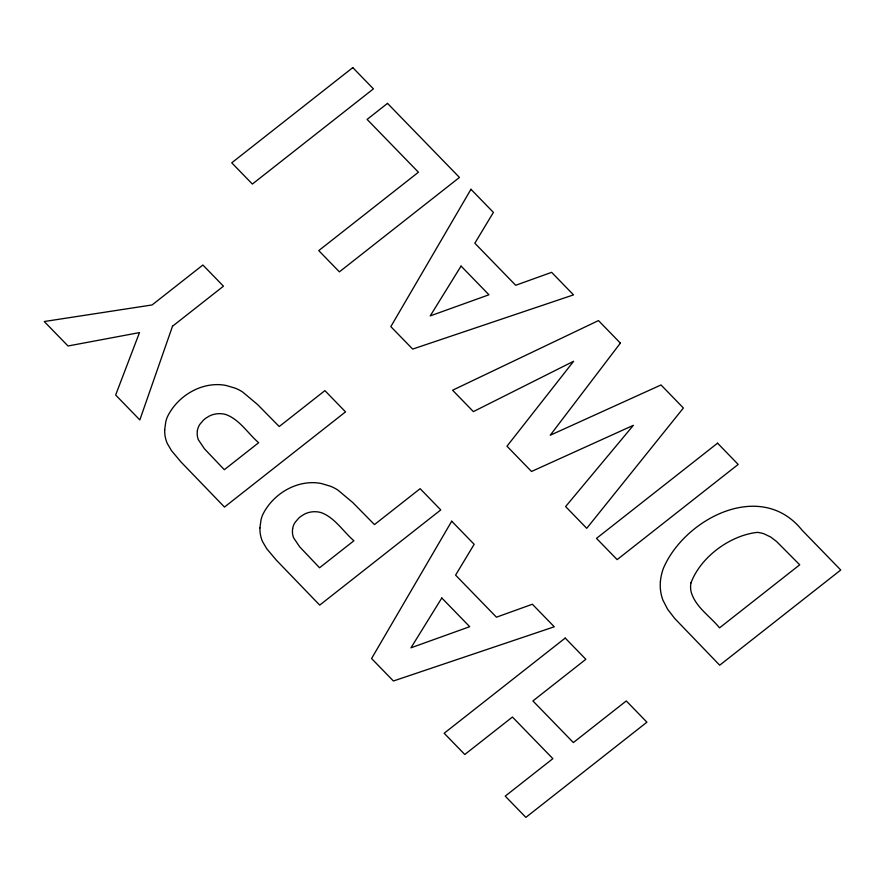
<?xml version="1.0" encoding="UTF-8"?>
<svg xmlns="http://www.w3.org/2000/svg" width="885" height="885" viewBox="0 0 885 885"><rect width="100%" height="100%" fill="white"/><g stroke="black" fill="none" stroke-linecap="round" stroke-linejoin="round"><path stroke-width="1.33" d="M164.676 429.911L164.743 433.03A40.079 35.71 -8.6 0 0 167.265 443.451L171.513 450.686L181.049 462.036L224.469 507.072L345.526 411.879L324.895 390.628L279.229 426.537L257.491 404.467L242.634 392.011A42.049 37.469 -8.6 0 0 235.1 388.139L226.195 385.506A39.67 35.345 -8.6 0 0 217.522 384.61C196.559 384.521 176.336 398.228 167.365 416.901A39.77 35.433 -8.6 0 0 165.772 421.813L164.676 429.911M259.913 527.958L259.98 531.088A40.079 35.71 -8.6 0 0 262.491 541.498L266.75 548.744L276.286 560.094L319.706 605.119L440.763 509.926L420.132 488.686L374.466 524.595L352.728 502.514L337.871 490.058A42.049 37.469 -8.6 0 0 330.337 486.197L321.432 483.553A39.67 35.345 -8.6 0 0 312.759 482.657C291.796 482.568 271.573 496.275 262.602 514.959A39.77 35.433 -8.6 0 0 261.009 519.871L259.913 527.958M660.409 581.511L660.298 583.115A52.901 47.137 -8.6 0 0 662.898 600.096L667.556 609.168L674.824 618.604L719.693 665.21L840.75 570.017L801.921 530.038C760.834 478.873 684.127 518.887 663.252 568.679A64.207 57.204 -8.6 0 0 660.575 579.907L660.409 581.511M197.388 430.752L197.289 431.592A21.804 19.426 -8.6 0 0 198.328 439.69L204.413 448.761L224.314 469.714L258.663 442.71C247.999 433.584 239.824 419.778 226.129 414.623A20.598 18.353 -8.6 0 0 209.17 416.105L205.685 418.295A27.811 24.78 -8.6 0 0 203.45 420.132L199.811 424.391A18.939 16.87 -8.6 0 0 197.532 429.911L197.388 430.752M292.625 528.81L292.515 529.65A21.804 19.426 -8.6 0 0 293.566 537.737L299.65 546.808L319.551 567.772L353.9 540.757C343.236 531.642 335.061 517.836 321.366 512.68A20.598 18.353 -8.6 0 0 304.407 514.152L300.922 516.342A27.811 24.78 -8.6 0 0 298.688 518.179L295.037 522.449A18.939 16.87 -8.6 0 0 292.769 527.969L292.625 528.81M690.964 582.916L690.809 583.834A27.501 24.503 -8.6 0 0 691.152 591.921C695.422 607.077 710.113 616.214 719.538 627.863L799.719 564.807L776.576 541.509L770.669 537.007L764.076 533.854A26.749 23.84 -8.6 0 0 757.306 532.383C729.992 535.37 700.621 557.03 690.964 582.916M172.498 326.255L139.83 419.933L115.647 395.02L139.487 332.594L68.023 345.991L44.25 321.52L152.098 304.949L202.886 265.013L223.451 286.187L172.498 326.255M470.964 189.29L390.827 326.62L412.653 349.088L573.513 294.882L551.632 272.337L515.689 285.28L474.836 243.209L493.41 212.4L470.964 189.29M451.715 521.199L371.578 658.528L393.405 680.996L554.264 626.79L532.372 604.245L496.441 617.188L455.587 575.128L474.161 544.308L451.715 521.199M461.063 266.075L430.232 315.901L488.951 294.782L461.063 266.075M441.814 597.983L410.972 647.809L469.703 626.691L441.814 597.983M620.374 343.115L550.227 435.243L661.018 384.964L683.397 408.007L586.744 528.323L565.615 506.574L633.361 425.32L531.52 471.473L506.983 446.206L573.624 361.268L473.375 411.613L452.6 390.219L598.481 320.58L620.374 343.115M352.794 67.614L231.737 162.818L252.369 184.058L373.426 88.865L352.794 67.614M387.508 103.368L367.109 119.409L418.428 172.232L318.755 250.61L339.397 271.861L459.459 177.442L387.508 103.368M717.558 443.175L596.501 538.379L617.144 559.619L738.19 464.426L717.558 443.175M565.216 638.063L444.159 733.256L464.791 754.496L512.437 717.038L552.871 758.666L505.224 796.135L525.867 817.386L646.924 722.182L626.281 700.942L573.358 742.559L532.914 700.931L585.848 659.303L565.216 638.063"/></g></svg>
